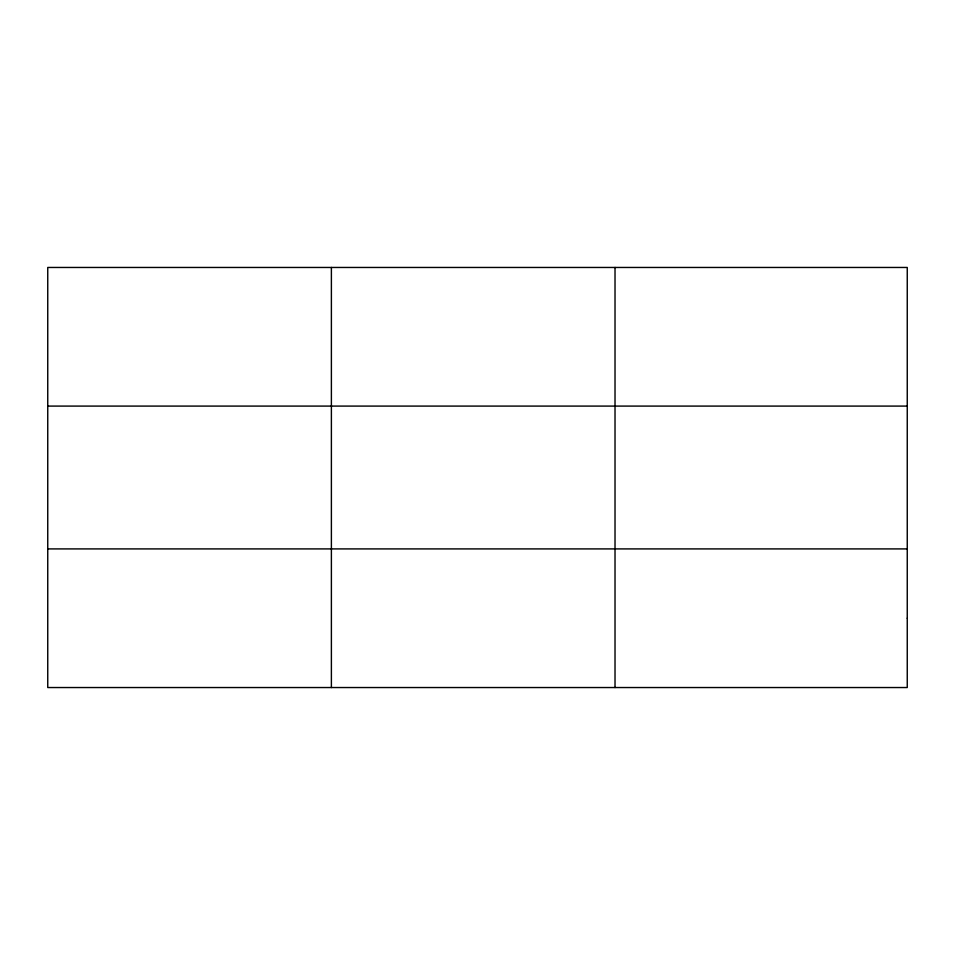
<?xml version="1.0" encoding="UTF-8"?>
<svg xmlns="http://www.w3.org/2000/svg" width="955" height="955" viewBox="0 0 955 955"><rect width="100%" height="100%" fill="white"/><g stroke="black" fill="none" stroke-linecap="round" stroke-linejoin="round"><path stroke-width="1.43" d="M331.385 687.54L331.385 267.46M615.02 687.54L615.02 267.46M47.75 406.09L907.25 406.09M47.75 548.91L907.25 548.91M907.25 618.219L907.25 687.54L47.75 687.54L47.75 267.46L907.25 267.46L907.25 618.219"/></g></svg>
